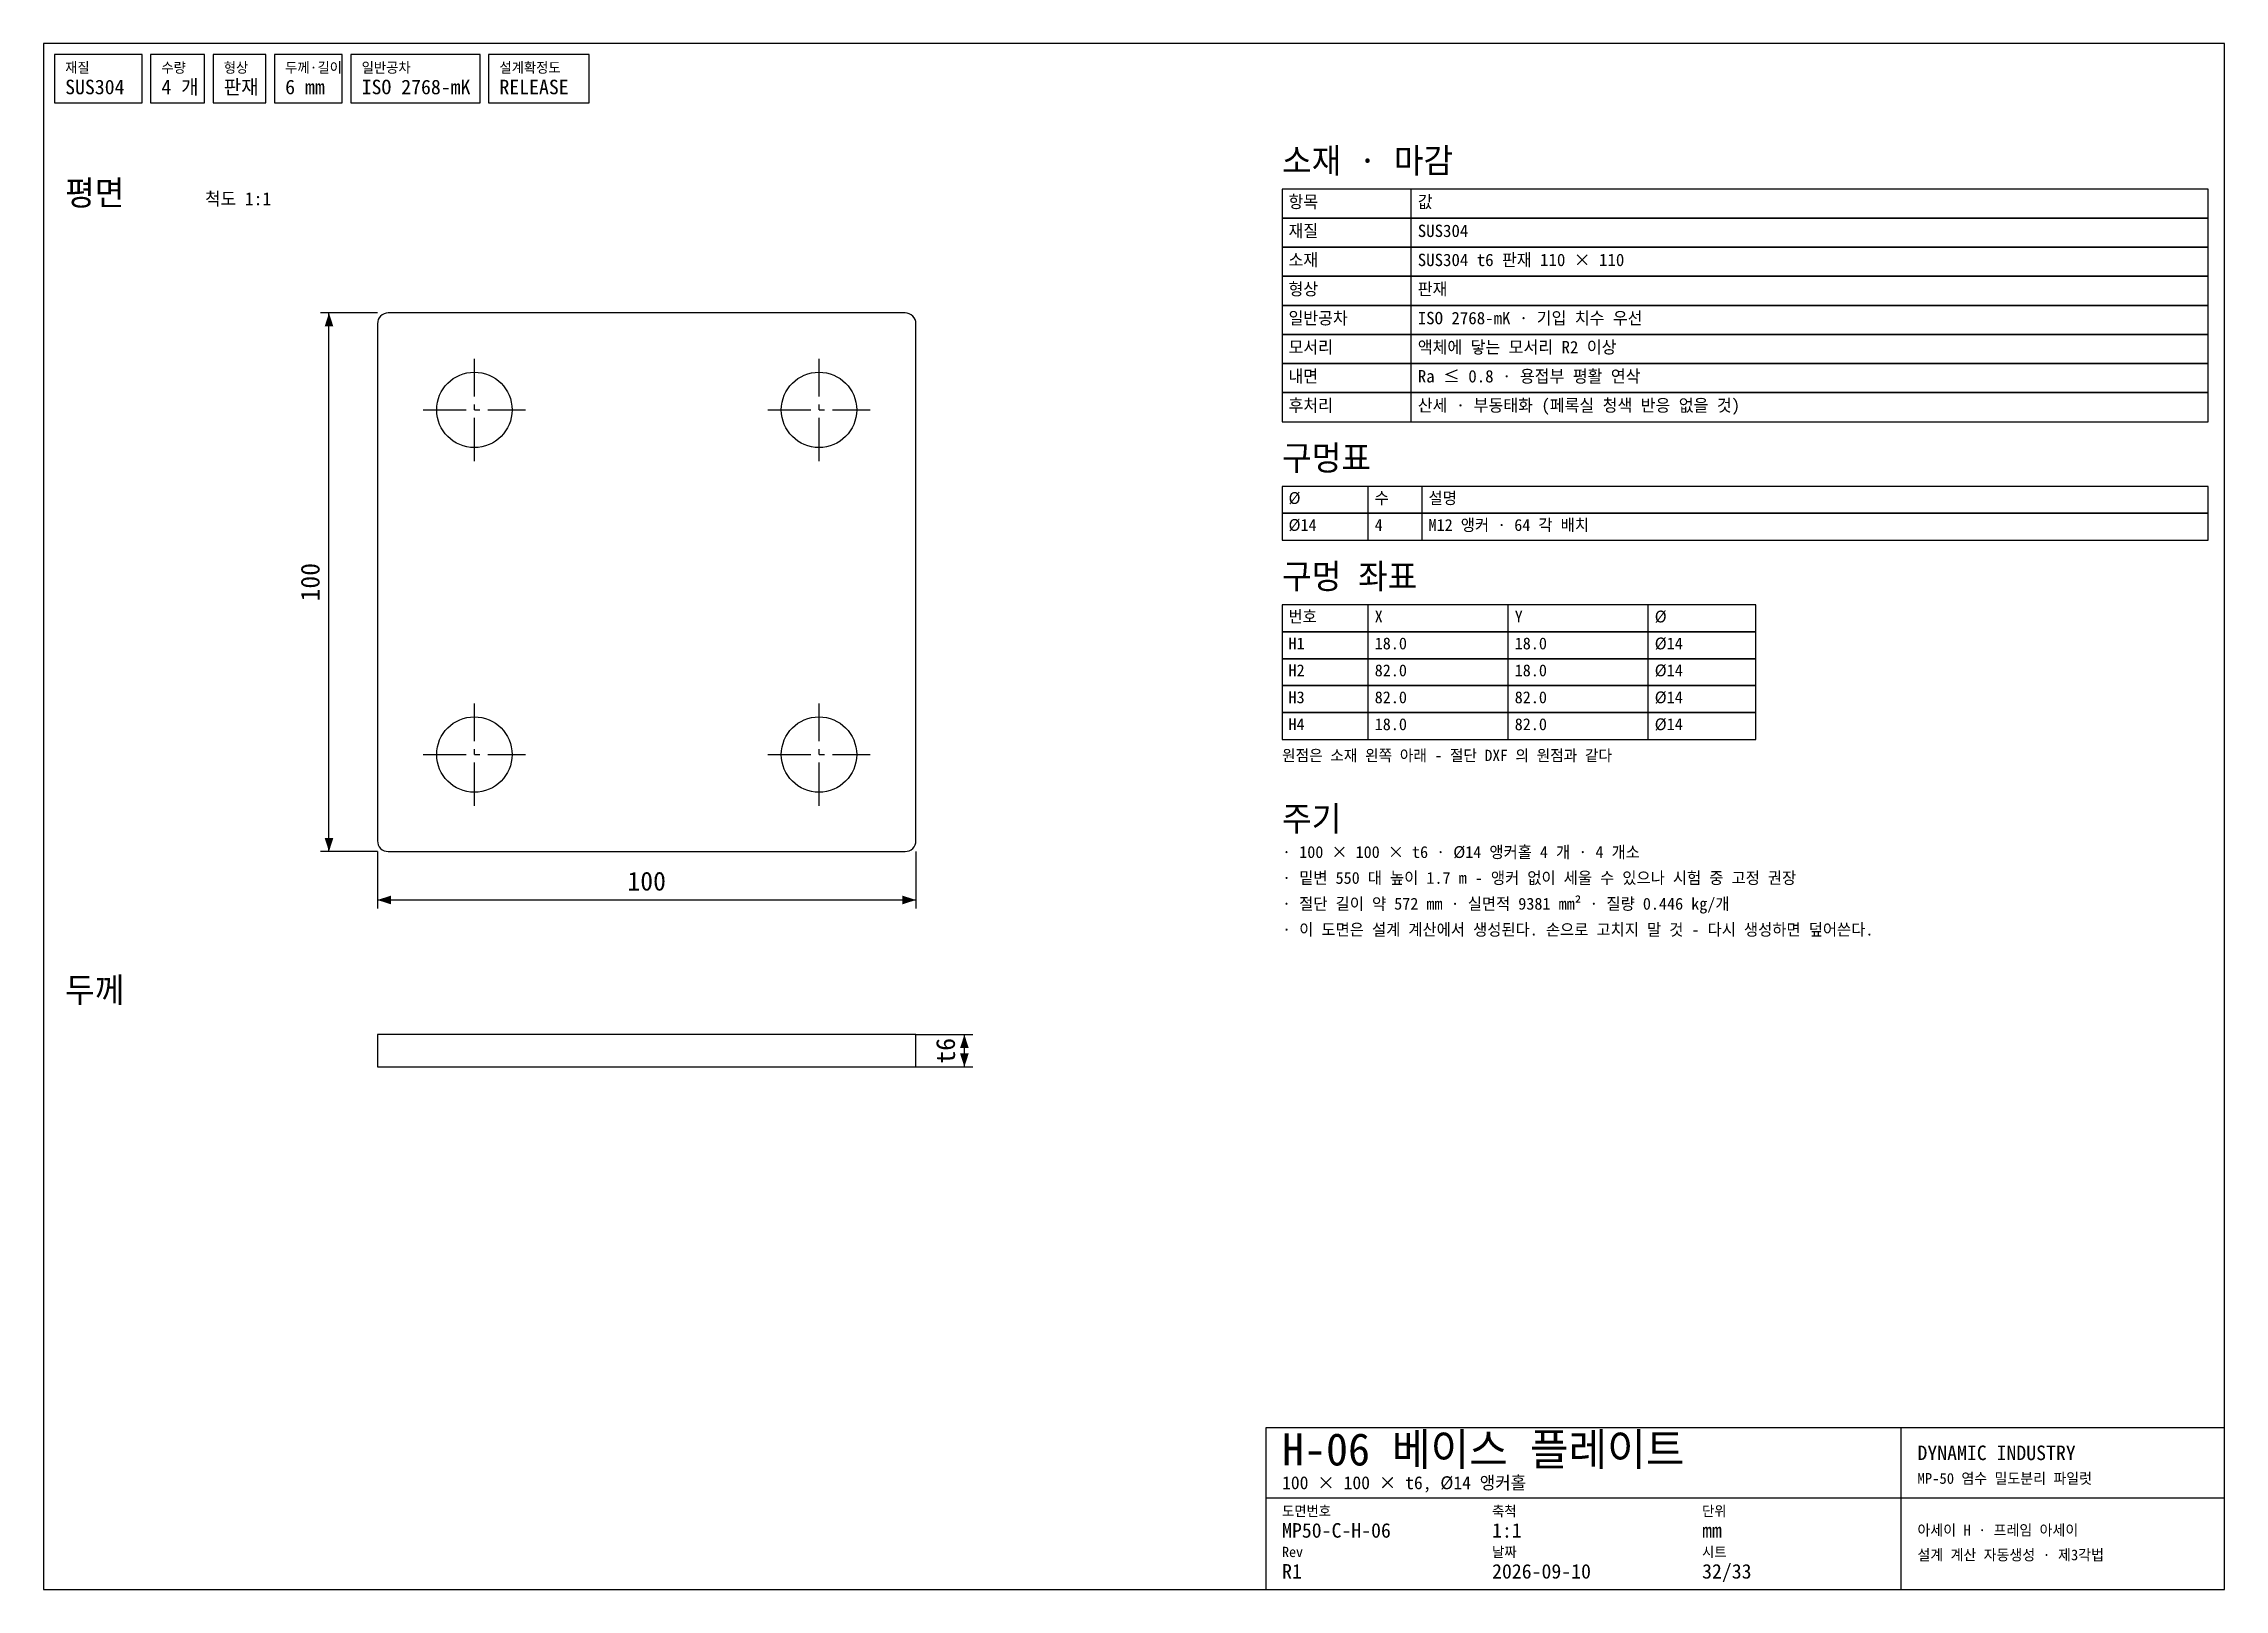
# Model space of a CAD drawing. Header units: millimetres. Extents: x 10 to 415, y 5 to 292.
import ezdxf
from ezdxf.enums import TextEntityAlignment as Align

# ---------------------------------------------------------------- set-up
doc = ezdxf.new("R2010")
doc.units = ezdxf.units.MM
doc.linetypes.add('CENTER', pattern=[12, 8, -1.5, 1, -1.5])
for name, color, linetype in [('CENTER', 2, 'CENTER'), ('CUT', 7, 'CONTINUOUS'), ('DIM', 3, 'CONTINUOUS'), ('FRAME', 7, 'CONTINUOUS'), ('HOLE', 7, 'CONTINUOUS'), ('NOTE', 8, 'CONTINUOUS'), ('TEXT', 3, 'CONTINUOUS')]:
    doc.layers.add(name, color=color, linetype=linetype)

msp = doc.modelspace()

# ---------------------------------------------------------------- linework, layer by layer
at = {"layer": 'CENTER'}
for p, q in [((90, 214.5), (90, 233.5)), ((154, 214.5), (154, 233.5)), ((80.5, 224), (99.5, 224)), ((144.5, 224), (163.5, 224)), ((90, 150.5), (90, 169.5)), ((154, 150.5), (154, 169.5)), ((80.5, 160), (99.5, 160)), ((144.5, 160), (163.5, 160))]:
    msp.add_line(p, q, dxfattribs=at)
at = {"layer": 'CUT'}
msp.add_lwpolyline([(74, 142), (170, 142, 0.414214), (172, 144), (172, 240, 0.414214), (170, 242), (74, 242, 0.414214), (72, 240), (72, 144, 0.414214)], format="xyb", close=True, dxfattribs=at)
msp.add_lwpolyline([(72, 102), (172, 102), (172, 108), (72, 108)], close=True, dxfattribs=at)
at = {"layer": 'DIM'}
for p, q in [((72, 242), (61.4, 242)), ((63, 142), (63, 242)), ((72, 142), (61.4, 142)), ((72, 142), (72, 131.4)), ((172, 142), (172, 131.4)), ((72, 133), (172, 133)), ((172, 108), (182.6, 108)), ((181, 102), (181, 108)), ((172, 102), (182.6, 102))]:
    msp.add_line(p, q, dxfattribs=at)
for points in [[(63, 242), (62.2, 239.5), (63.8, 239.5)], [(63, 142), (63.8, 144.5), (62.2, 144.5)], [(72, 133), (74.5, 132.2), (74.5, 133.8)], [(172, 133), (169.5, 133.8), (169.5, 132.2)], [(181, 108), (180.2, 105.5), (181.8, 105.5)], [(181, 102), (181.8, 104.5), (180.2, 104.5)]]:
    msp.add_solid(points, dxfattribs=at)
at = {"layer": 'FRAME'}
for p, q in [((264, 259.6), (264, 265)), ((264, 254.2), (264, 259.6)), ((264, 248.8), (264, 254.2)), ((264, 243.4), (264, 248.8)), ((264, 238), (264, 243.4)), ((264, 232.6), (264, 238)), ((264, 227.2), (264, 232.6)), ((264, 221.8), (264, 227.2)), ((256, 204.8), (256, 209.8)), ((266, 204.8), (266, 209.8)), ((256, 199.8), (256, 204.8)), ((266, 199.8), (266, 204.8)), ((256, 182.8), (256, 187.8)), ((282, 182.8), (282, 187.8)), ((308, 182.8), (308, 187.8)), ((256, 177.8), (256, 182.8)), ((282, 177.8), (282, 182.8)), ((308, 177.8), (308, 182.8)), ((256, 172.8), (256, 177.8)), ((282, 172.8), (282, 177.8)), ((308, 172.8), (308, 177.8)), ((256, 167.8), (256, 172.8)), ((282, 167.8), (282, 172.8)), ((308, 167.8), (308, 172.8)), ((256, 162.8), (256, 167.8)), ((282, 162.8), (282, 167.8)), ((308, 162.8), (308, 167.8)), ((355, 5), (355, 35)), ((237, 22), (415, 22))]:
    msp.add_line(p, q, dxfattribs=at)
for points in [[(10, 5), (415, 5), (415, 292), (10, 292)], [(12, 281), (28.275248, 281), (28.275248, 290), (12, 290)], [(29.875248, 281), (39.860144, 281), (39.860144, 290), (29.875248, 290)], [(41.460144, 281), (51.260144, 281), (51.260144, 290), (41.460144, 290)], [(52.860144, 281), (65.468144, 281), (65.468144, 290), (52.860144, 290)], [(67.068144, 281), (91.051568, 281), (91.051568, 290), (67.068144, 290)], [(92.651568, 281), (111.297632, 281), (111.297632, 290), (92.651568, 290)], [(240, 259.6), (412, 259.6), (412, 265), (240, 265)], [(240, 254.2), (412, 254.2), (412, 259.6), (240, 259.6)], [(240, 248.8), (412, 248.8), (412, 254.2), (240, 254.2)], [(240, 243.4), (412, 243.4), (412, 248.8), (240, 248.8)], [(240, 238), (412, 238), (412, 243.4), (240, 243.4)], [(240, 232.6), (412, 232.6), (412, 238), (240, 238)], [(240, 227.2), (412, 227.2), (412, 232.6), (240, 232.6)], [(240, 221.8), (412, 221.8), (412, 227.2), (240, 227.2)], [(240, 204.8), (412, 204.8), (412, 209.8), (240, 209.8)], [(240, 199.8), (412, 199.8), (412, 204.8), (240, 204.8)], [(240, 182.8), (328, 182.8), (328, 187.8), (240, 187.8)], [(240, 177.8), (328, 177.8), (328, 182.8), (240, 182.8)], [(240, 172.8), (328, 172.8), (328, 177.8), (240, 177.8)], [(240, 167.8), (328, 167.8), (328, 172.8), (240, 172.8)], [(240, 162.8), (328, 162.8), (328, 167.8), (240, 167.8)], [(237, 5), (415, 5), (415, 35), (237, 35)]]:
    msp.add_lwpolyline(points, close=True, dxfattribs=at)
at = {"layer": 'HOLE'}
for points in [[(83, 224, -1), (97, 224, -1)], [(147, 224, -1), (161, 224, -1)], [(83, 160, -1), (97, 160, -1)], [(147, 160, -1), (161, 160, -1)]]:
    msp.add_lwpolyline(points, format="xyb", close=True, dxfattribs=at)

# ---------------------------------------------------------------- texts
at = {"layer": 'DIM'}
for s, p in [('100', (61.25, 192)), ('t6', (179.25, 105))]:
    msp.add_text(s, height=3.5, rotation=90, dxfattribs=at).set_placement(p, align=Align.CENTER)
msp.add_text('100', height=3.5, dxfattribs=at).set_placement((122, 134.75), align=Align.CENTER)
at = {"layer": 'FRAME'}
for s, height, p in [('SUS304', 2.7, (14, 282.6)), ('4 개', 2.7, (31.875248, 282.6)), ('판재', 2.7, (43.460144, 282.6)), ('6 mm', 2.7, (54.860144, 282.6)), ('ISO 2768-mK', 2.7, (69.068144, 282.6)), ('RELEASE', 2.7, (94.651568, 282.6)), ('소재 · 마감', 4.6, (240, 268)), ('평면', 4.6, (14, 262)), ('항목', 2.3, (241.2, 261.495)), ('값', 2.3, (265.2, 261.495)), ('구멍표', 4.6, (240, 212.8)), ('Ø', 2.2, (241.2, 206.53)), ('수', 2.2, (257.2, 206.53)), ('설명', 2.2, (267.2, 206.53)), ('구멍 좌표', 4.6, (240, 190.8)), ('번호', 2.2, (241.2, 184.53)), ('X', 2.2, (257.2, 184.53)), ('Y', 2.2, (283.2, 184.53)), ('Ø', 2.2, (309.2, 184.53)), ('주기', 4.6, (240, 145.8)), ('두께', 4.6, (14, 114)), ('H-06 베이스 플레이트', 6, (240, 28)), ('DYNAMIC INDUSTRY', 2.7, (358, 29))]:
    msp.add_text(s, height=height, dxfattribs=at).set_placement(p)
at = {"layer": 'NOTE'}
for s, height, p in [('원점은 소재 왼쪽 아래 - 절단 DXF 의 원점과 같다', 2.1, (240, 158.8)), ('· 100 × 100 × t6 · Ø14 앵커홀 4 개 · 4 개소', 2.2, (240, 140.8)), ('· 밑변 550 대 높이 1.7 m - 앵커 없이 세울 수 있으나 시험 중 고정 권장', 2.2, (240, 136)), ('· 절단 길이 약 572 mm · 실면적 9381 mm² · 질량 0.446 kg/개', 2.2, (240, 131.2)), ('· 이 도면은 설계 계산에서 생성된다. 손으로 고치지 말 것 - 다시 생성하면 덮어쓴다.', 2.2, (240, 126.4))]:
    msp.add_text(s, height=height, dxfattribs=at).set_placement(p)
at = {"layer": 'TEXT'}
for s, height, p in [('재질', 1.9, (14, 286.6)), ('수량', 1.9, (31.875248, 286.6)), ('형상', 1.9, (43.460144, 286.6)), ('두께·길이', 1.9, (54.860144, 286.6)), ('일반공차', 1.9, (69.068144, 286.6)), ('설계확정도', 1.9, (94.651568, 286.6)), ('척도 1:1', 2.4, (40, 262)), ('재질', 2.3, (241.2, 256.095)), ('SUS304', 2.3, (265.2, 256.095)), ('소재', 2.3, (241.2, 250.695)), ('SUS304 t6 판재 110 × 110', 2.3, (265.2, 250.695)), ('형상', 2.3, (241.2, 245.295)), ('판재', 2.3, (265.2, 245.295)), ('일반공차', 2.3, (241.2, 239.895)), ('ISO 2768-mK · 기입 치수 우선', 2.3, (265.2, 239.895)), ('모서리', 2.3, (241.2, 234.495)), ('액체에 닿는 모서리 R2 이상', 2.3, (265.2, 234.495)), ('내면', 2.3, (241.2, 229.095)), ('Ra ≤ 0.8 · 용접부 평활 연삭', 2.3, (265.2, 229.095)), ('후처리', 2.3, (241.2, 223.695)), ('산세 · 부동태화 (페록실 청색 반응 없을 것)', 2.3, (265.2, 223.695)), ('Ø14', 2.2, (241.2, 201.53)), ('4', 2.2, (257.2, 201.53)), ('M12 앵커 · 64 각 배치', 2.2, (267.2, 201.53)), ('H1', 2.2, (241.2, 179.53)), ('18.0', 2.2, (257.2, 179.53)), ('18.0', 2.2, (283.2, 179.53)), ('Ø14', 2.2, (309.2, 179.53)), ('H2', 2.2, (241.2, 174.53)), ('82.0', 2.2, (257.2, 174.53)), ('18.0', 2.2, (283.2, 174.53)), ('Ø14', 2.2, (309.2, 174.53)), ('H3', 2.2, (241.2, 169.53)), ('82.0', 2.2, (257.2, 169.53)), ('82.0', 2.2, (283.2, 169.53)), ('Ø14', 2.2, (309.2, 169.53)), ('H4', 2.2, (241.2, 164.53)), ('18.0', 2.2, (257.2, 164.53)), ('82.0', 2.2, (283.2, 164.53)), ('Ø14', 2.2, (309.2, 164.53)), ('100 × 100 × t6, Ø14 앵커홀', 2.4, (240, 23.6)), ('MP-50 염수 밀도분리 파일럿', 2, (358, 24.6)), ('도면번호', 1.9, (240, 18.6)), ('축척', 1.9, (279, 18.6)), ('단위', 1.9, (318, 18.6)), ('MP50-C-H-06', 2.7, (240, 14.6)), ('1:1', 2.7, (279, 14.6)), ('mm', 2.7, (318, 14.6)), ('아세이 H · 프레임 아세이', 2, (358, 15)), ('Rev', 1.9, (240, 11)), ('날짜', 1.9, (279, 11)), ('시트', 1.9, (318, 11)), ('설계 계산 자동생성 · 제3각법', 2, (358, 10.4)), ('R1', 2.7, (240, 7)), ('2026-09-10', 2.7, (279, 7)), ('32/33', 2.7, (318, 7))]:
    msp.add_text(s, height=height, dxfattribs=at).set_placement(p)

doc.saveas('drawing.dxf')
